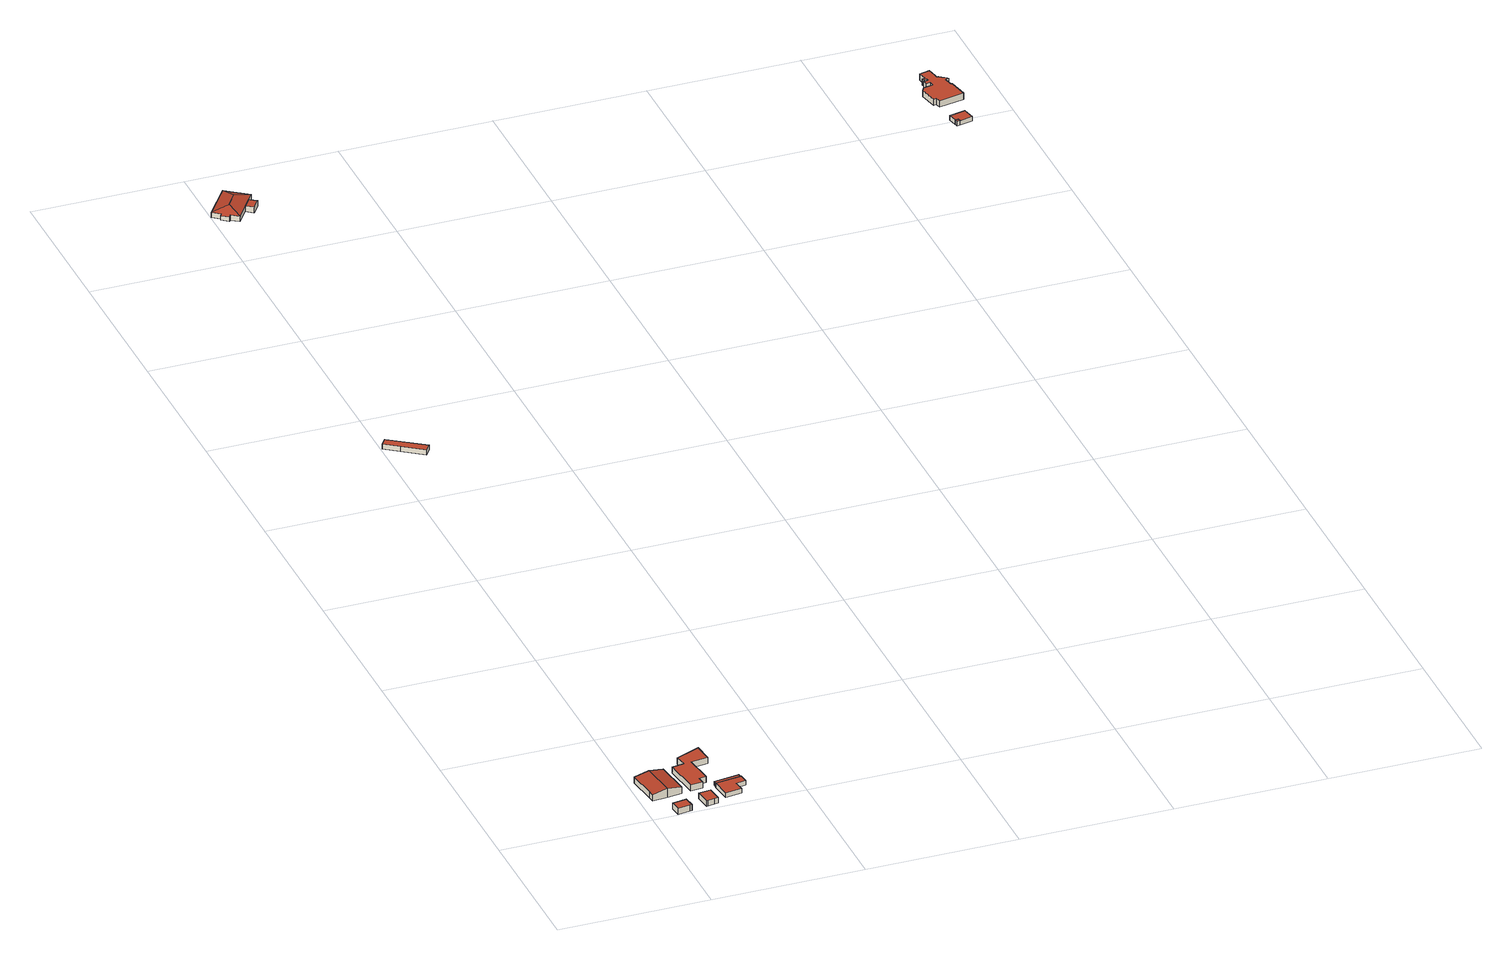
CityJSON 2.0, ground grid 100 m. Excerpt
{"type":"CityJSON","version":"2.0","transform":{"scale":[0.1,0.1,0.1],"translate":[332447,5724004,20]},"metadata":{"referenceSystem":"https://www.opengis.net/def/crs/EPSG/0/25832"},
"CityObjects":{
"building1":{"type":"Building","attributes":{"Geometrietyp2DReferenz":"3000","Gemeindeschluessel":"05170048","function":"51009_1610","roofType":"1000","measuredHeight":4.2},"geometry":[{"type":"Solid","lod":"2","boundaries":[[[[0,1,2,3]],[[4,5,1,0]],[[6,7,5,4]],[[8,9,7,6]],[[3,2,9,8]],[[6,4,0,3,8]],[[1,5,7,9,2]]]],"semantics":{"surfaces":[{"type":"WallSurface"},{"type":"RoofSurface"},{"type":"GroundSurface"}],"values":[[0,0,0,0,0,1,2]]}}]},
"building2":{"type":"Building","attributes":{"Geometrietyp2DReferenz":"3000","Gemeindeschluessel":"05170048","function":"31001_2720","roofType":"3100","measuredHeight":6.12},"address":[{"country":"Germany","locality":"Wesel","thoroughfareNumber":"75","thoroughfareName":"Perricher Weg"}],"geometry":[{"type":"Solid","lod":"2","boundaries":[[[[10,11,12,13]],[[14,15,11,10]],[[16,17,15,14]],[[18,19,17,16]],[[20,21,19,18]],[[22,23,21,20]],[[13,12,23,22]],[[16,14,10,13,18]],[[22,20,18,13]],[[11,15,17,19,21,23,12]]]],"semantics":{"surfaces":[{"type":"WallSurface"},{"type":"RoofSurface"},{"type":"GroundSurface"}],"values":[[0,0,0,0,0,0,0,1,1,2]]}}]},
"building3":{"type":"Building","attributes":{"Geometrietyp2DReferenz":"3000","Gemeindeschluessel":"05170048","function":"31001_2720","roofType":"1000","measuredHeight":3.85},"address":[{"country":"Germany","locality":"Wesel","thoroughfareNumber":"75","thoroughfareName":"Perricher Weg"}],"geometry":[{"type":"Solid","lod":"2","boundaries":[[[[24,25,26,27]],[[28,29,25,24]],[[30,31,29,28]],[[32,33,31,30]],[[34,35,33,32]],[[36,37,35,34]],[[38,39,37,36]],[[27,26,39,38]],[[36,34,32,30,28,24,27,38]],[[25,29,31,33,35,37,39,26]]]],"semantics":{"surfaces":[{"type":"WallSurface"},{"type":"RoofSurface"},{"type":"GroundSurface"}],"values":[[0,0,0,0,0,0,0,0,1,2]]}}]},
"building4":{"type":"Building","attributes":{"Geometrietyp2DReferenz":"3000","Gemeindeschluessel":"05170048","function":"31001_2720","roofType":"1000","measuredHeight":4.14},"address":[{"country":"Germany","locality":"Wesel","thoroughfareNumber":"75","thoroughfareName":"Perricher Weg"}],"geometry":[{"type":"Solid","lod":"2","boundaries":[[[[40,41,42,43]],[[44,45,41,40]],[[46,47,45,44]],[[48,49,47,46]],[[50,51,49,48]],[[52,53,51,50]],[[54,55,53,52]],[[56,57,55,54]],[[58,59,57,56]],[[43,42,59,58]],[[56,54,52,50,48,46,44,40,43,58]],[[41,45,47,49,51,53,55,57,59,42]]]],"semantics":{"surfaces":[{"type":"WallSurface"},{"type":"RoofSurface"},{"type":"GroundSurface"}],"values":[[0,0,0,0,0,0,0,0,0,0,1,2]]}}]},
"building5":{"type":"Building","attributes":{"Geometrietyp2DReferenz":"3000","Gemeindeschluessel":"05170048","function":"31001_2463","roofType":"1000","measuredHeight":3.17},"address":[{"country":"Germany","locality":"Wesel","thoroughfareNumber":"75","thoroughfareName":"Perricher Weg"}],"geometry":[{"type":"Solid","lod":"2","boundaries":[[[[60,61,62,63]],[[64,65,61,60]],[[66,67,65,64]],[[68,69,67,66]],[[70,71,69,68]],[[72,73,71,70]],[[63,62,73,72]],[[70,68,66,64,60,63,72]],[[61,65,67,69,71,73,62]]]],"semantics":{"surfaces":[{"type":"WallSurface"},{"type":"RoofSurface"},{"type":"GroundSurface"}],"values":[[0,0,0,0,0,0,0,1,2]]}}]},
"building6":{"type":"Building","attributes":{"Geometrietyp2DReferenz":"3000","Gemeindeschluessel":"05170048","function":"31001_2720","roofType":"1000","measuredHeight":2.64},"address":[{"country":"Germany","locality":"Wesel","thoroughfareNumber":"75","thoroughfareName":"Perricher Weg"}],"geometry":[{"type":"Solid","lod":"2","boundaries":[[[[74,75,76,77]],[[78,62,75,74]],[[79,73,62,78]],[[77,76,73,79]],[[78,74,77,79]],[[75,62,73,76]]]],"semantics":{"surfaces":[{"type":"WallSurface"},{"type":"RoofSurface"},{"type":"GroundSurface"}],"values":[[0,0,0,0,1,2]]}}]},
"building7":{"type":"Building","attributes":{"Geometrietyp2DReferenz":"3000","Gemeindeschluessel":"05170048","function":"31001_2720","roofType":"1000","measuredHeight":3.42},"address":[{"country":"Germany","locality":"Wesel","thoroughfareNumber":"80","thoroughfareName":"Perricher Weg"}],"geometry":[{"type":"Solid","lod":"2","boundaries":[[[[80,81,82,83]],[[84,85,81,80]],[[86,87,85,84]],[[88,89,87,86]],[[83,82,89,88]],[[86,84,80,83,88]],[[81,85,87,89,82]]]],"semantics":{"surfaces":[{"type":"WallSurface"},{"type":"RoofSurface"},{"type":"GroundSurface"}],"values":[[0,0,0,0,0,1,2]]}}]},
"building8":{"type":"Building","attributes":{"Gemeindeschluessel":"05170048","Geometrietyp2DReferenz":"3000","function":"31001_2540"},"children":["building8-1","building8-2"]},
"building8-1":{"type":"BuildingPart","attributes":{"roofType":"3200","measuredHeight":6.31},"parents":["building8"],"geometry":[{"type":"Solid","lod":"2","boundaries":[[[[90,91,92,93]],[[94,95,91,90]],[[96,97,95,94]],[[98,99,97,96]],[[100,101,99,98]],[[102,103,101,100]],[[104,105,103,102]],[[106,107,105,104]],[[108,109,107,106]],[[93,92,110,111]],[[112,102,100,113]],[[100,98,96,94,90,93,113]],[[113,93,111,108,106,104,112]],[[104,102,112]],[[91,95,97,99,101,103,105,107,109,110,92]],[[108,111,110,109]]]],"semantics":{"surfaces":[{"type":"WallSurface"},{"type":"RoofSurface"},{"type":"GroundSurface"},{"type":"ClosureSurface"}],"values":[[0,0,0,0,0,0,0,0,0,0,1,1,1,1,2,3]]}}]},
"building8-2":{"type":"BuildingPart","attributes":{"roofType":"1000","measuredHeight":4.05},"parents":["building8"],"geometry":[{"type":"MultiSurface","lod":"2","boundaries":[[[114,110,115,116]],[[117,107,109,118]],[[119,120,107,117]],[[116,115,120,119]],[[117,118,114,116,119]],[[110,109,107,120,115]],[[114,118,108,111]],[[109,110,111,108]]],"semantics":{"surfaces":[{"type":"WallSurface"},{"type":"RoofSurface"},{"type":"GroundSurface"},{"type":"ClosureSurface"}],"values":[0,0,0,0,1,2,0,3]}}]},
"building9":{"type":"Building","attributes":{"Gemeindeschluessel":"05170048","Geometrietyp2DReferenz":"3000","function":"31001_2723"},"address":[{"country":"Germany","locality":"Wesel","thoroughfareNumber":"1","thoroughfareName":"Fort I"}],"children":["building9-1","building9-2"]},
"building9-1":{"type":"BuildingPart","attributes":{"roofType":"1000","measuredHeight":2.98},"parents":["building9"],"geometry":[{"type":"MultiSurface","lod":"2","boundaries":[[[121,122,123,124]],[[125,126,122,121]],[[127,128,126,125]],[[129,130,128,127]],[[127,125,121,124,131,129]],[[123,122,126,128,130,132]],[[133,134,123,132]],[[131,124,134,133]],[[135,133,132,130]],[[129,131,133,135]]],"semantics":{"surfaces":[{"type":"WallSurface"},{"type":"RoofSurface"},{"type":"GroundSurface"},{"type":"ClosureSurface"}],"values":[0,0,0,0,1,2,0,3,0,3]}}]},
"building9-2":{"type":"BuildingPart","attributes":{"roofType":"1000","measuredHeight":3.12},"address":[{"country":"Germany","locality":"Wesel","thoroughfareNumber":"1","thoroughfareName":"Fort I"}],"parents":["building9"],"geometry":[{"type":"MultiSurface","lod":"2","boundaries":[[[136,137,135,138]],[[139,134,137,136]],[[138,140,139,136]],[[133,135,137,134]],[[139,140,131,124]],[[133,134,124,131]],[[140,138,129,131]],[[135,133,131,129]]],"semantics":{"surfaces":[{"type":"WallSurface"},{"type":"RoofSurface"},{"type":"GroundSurface"},{"type":"ClosureSurface"}],"values":[0,0,1,2,0,3,0,3]}}]},
"building10":{"type":"Building","attributes":{"Geometrietyp2DReferenz":"3000","Gemeindeschluessel":"05170048","function":"31001_1010","roofType":"1000","measuredHeight":4.39},"address":[{"country":"Germany","locality":"Wesel","thoroughfareNumber":"1","thoroughfareName":"Fort I"}],"geometry":[{"type":"Solid","lod":"2","boundaries":[[[[141,142,143,144]],[[145,146,142,141]],[[147,148,146,145]],[[149,150,148,147]],[[151,152,150,149]],[[153,154,152,151]],[[155,156,154,153]],[[157,158,156,155]],[[159,160,158,157]],[[161,162,160,159]],[[163,164,162,161]],[[165,166,164,163]],[[167,168,166,165]],[[169,170,168,167]],[[171,172,170,169]],[[173,174,172,171]],[[175,176,174,173]],[[177,178,176,175]],[[179,180,178,177]],[[181,182,180,179]],[[183,184,182,181]],[[185,186,184,183]],[[187,188,186,185]],[[189,190,188,187]],[[191,192,190,189]],[[144,143,192,191]],[[189,187,185,183,181,179,177,175,173,171,169,167,165,163,161,159,157,155,153,151,149,147,145,141,144,191]],[[142,146,148,150,152,154,156,158,160,162,164,166,168,170,172,174,176,178,180,182,184,186,188,190,192,143]]]],"semantics":{"surfaces":[{"type":"WallSurface"},{"type":"RoofSurface"},{"type":"GroundSurface"}],"values":[[0,0,0,0,0,0,0,0,0,0,0,0,0,0,0,0,0,0,0,0,0,0,0,0,0,0,1,2]]}}]}
},
"vertices":[
[261,14,53],[261,14,11],[251,86,11],[251,86,53],[247,12,53],[247,12,11],[166,1,53],[166,1,11],[157,73,53],[157,73,11],
[77,197,57],[77,197,13],[175,209,13],[175,209,74],[72,237,57],[72,237,13],[47,435,57],[47,435,13],[145,447,74],[145,447,13],[243,459,57],[243,459,13],[273,221,57],[273,221,13],
[404,136,51],[404,136,12],[349,130,12],[349,130,51],[429,139,51],[429,139,12],[440,36,51],[440,36,12],[415,33,51],[415,33,12],[372,27,51],[372,27,12],[371,28,51],[371,28,12],[360,26,51],[360,26,12],
[335,229,54],[335,229,12],[415,239,12],[415,239,54],[305,467,54],[305,467,12],[383,478,54],[383,478,12],[370,555,54],[370,555,12],[531,623,54],[531,623,12],[546,496,54],[546,496,12],[433,482,54],[433,482,12],[457,290,54],[457,290,12],[410,283,54],[410,283,12],
[668,169,48],[668,169,16],[660,228,16],[660,228,48],[603,160,48],[603,160,16],[612,91,48],[612,91,16],[505,78,48],[505,78,16],[488,207,48],[488,207,16],[493,208,48],[493,208,16],
[656,259,42],[656,259,16],[489,238,16],[489,238,42],[660,228,42],[493,208,42],
[273,4537,41],[273,4537,7],[44,4695,7],[44,4695,41],[238,4487,41],[238,4487,7],[104,4581,41],[104,4581,7],[10,4647,41],[10,4647,7],
[98,7470,49],[98,7470,13],[148,7434,13],[148,7434,49],[90,7459,45],[90,7459,13],[42,7493,44],[42,7493,13],[50,7504,49],[50,7504,13],[0,7540,49],[0,7540,13],[155,7756,49],[155,7756,13],[302,7650,49],[302,7650,13],[265,7597,49],[265,7597,13],[264,7597,49],[264,7597,13],[219,7534,13],[219,7534,49],[184,7640,76],[119,7549,76],
[219,7534,53],[264,7501,13],[264,7501,53],[265,7597,53],[264,7597,53],[310,7565,53],[310,7565,13],
[4577,6973,73],[4577,6973,43],[4590,6913,43],[4590,6913,73],[4684,6998,73],[4684,6998,43],[4701,6916,73],[4701,6916,43],[4614,6896,73],[4614,6896,43],[4610,6917,73],[4610,6917,43],[4610,6917,44],[4590,6913,44],[4614,6896,44],
[4594,6892,75],[4594,6892,44],[4614,6896,75],[4590,6913,75],[4610,6917,75],
[4549,7175,81],[4549,7175,37],[4568,7179,37],[4568,7179,81],[4524,7298,81],[4524,7298,37],[4542,7324,81],[4542,7324,37],[4604,7336,81],[4604,7336,37],[4599,7366,81],[4599,7366,37],[4571,7361,81],[4571,7361,37],[4565,7391,81],[4565,7391,37],[4597,7399,81],[4597,7399,37],[4594,7410,81],[4594,7410,37],[4573,7404,81],[4573,7404,37],[4569,7423,81],[4569,7423,37],[4587,7427,81],[4587,7427,37],[4576,7485,81],[4576,7485,37],[4643,7500,81],[4643,7500,37],[4657,7436,81],[4657,7436,37],[4660,7413,81],[4660,7413,37],[4668,7414,81],[4668,7414,37],[4716,7382,81],[4716,7382,37],[4720,7373,81],[4720,7373,37],[4721,7368,81],[4721,7368,37],[4699,7364,81],[4699,7364,37],[4711,7305,81],[4711,7305,37],[4719,7307,81],[4719,7307,37],[4744,7178,81],[4744,7178,37],[4576,7144,81],[4576,7144,37]
]}
